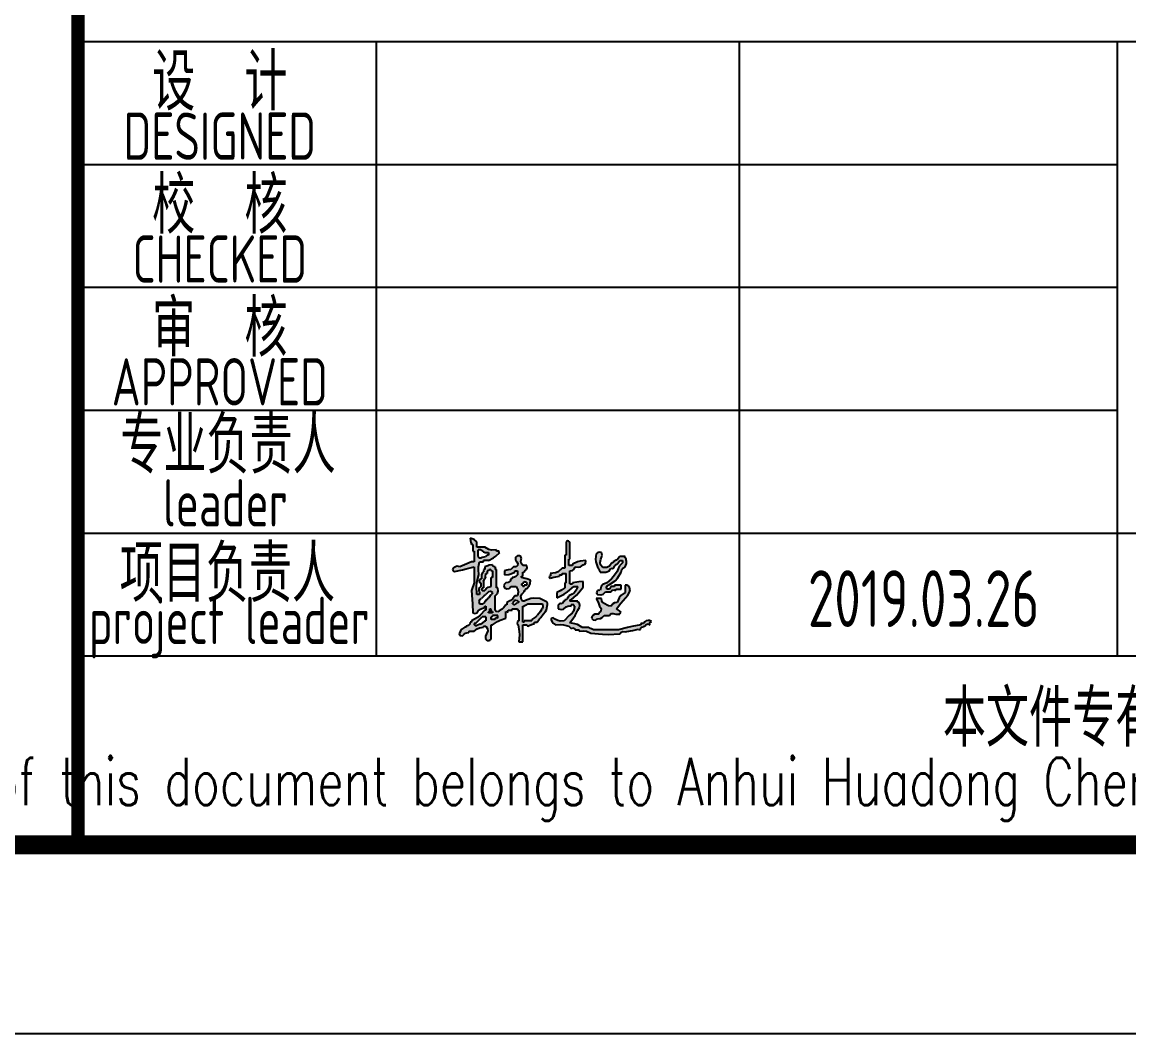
# Model space of a CAD drawing. Extents: x 5136380 to 5447195, y -425726 to -253846.
# Drawn here: x 5251315 to 5257172, y -362045 to -356692 of the extents above; entities that cross this region are included whole.
import ezdxf
from ezdxf.enums import TextEntityAlignment as Align

# ---------------------------------------------------------------- set-up
doc = ezdxf.new("R2010")
doc.units = 0
doc.header["$LTSCALE"] = 1000
doc.header["$MEASUREMENT"] = 0
doc.layers.get('0').update_dxf_attribs({"linetype": 'CONTINUOUS'})
doc.styles.add('AHD', font='sceie.shx', dxfattribs={"width": 0.7, "bigfont": 'sceic.shx'})
doc.styles.add('ECEC_TQ', font='txt_l.shx', dxfattribs={"bigfont": 'hztxt_l.shx'})
doc.styles.add('sceie', font='sceie.shx', dxfattribs={"bigfont": 'sceic.shx'})

# ---------------------------------------------------------------- blocks, each defined once
blk = doc.blocks.new('韩超')
h = blk.add_hatch(color=256)
h.dxf.hatch_style = 1
h.paths.add_polyline_path([(0.787849, 0.514197), (0.777955, 0.527898), (0.77346, 0.562754), (0.78123, 0.586063), (0.805739, 0.61125), (0.805739, 0.625142), (0.819631, 0.625142), (0.818004, 0.635027), (0.823773, 0.643681), (0.833523, 0.64598), (0.860867, 0.674873), (0.870953, 0.696725), (0.875199, 0.736279), (0.836353, 0.74757), (0.816903, 0.753127), (0.777955, 0.764063), (0.777955, 0.777955), (0.791847, 0.777955), (0.791847, 0.819631), (0.801775, 0.820971), (0.80763, 0.824875), (0.812685, 0.833523), (0.832189, 0.847055), (0.839321, 0.866071), (0.833523, 0.889091), (0.791847, 0.889091), (0.776856, 0.916298), (0.7735, 0.934755), (0.777955, 0.965498), (0.770329, 0.984025), (0.756314, 0.993368), (0.736279, 0.993282), (0.716867, 0.977277), (0.713907, 0.950644), (0.729333, 0.930768), (0.740061, 0.911103), (0.737625, 0.891618), (0.722387, 0.875199), (0.694603, 0.875199), (0.683489, 0.864086), (0.677932, 0.858529), (0.666819, 0.847415), (0.638572, 0.845181), (0.624291, 0.842325), (0.597358, 0.833523), (0.597358, 0.791847), (0.643081, 0.794876), (0.666726, 0.800787), (0.708495, 0.819631), (0.708495, 0.833523), (0.736279, 0.833523), (0.736279, 0.791847), (0.718733, 0.774249), (0.705317, 0.767541), (0.680711, 0.764063), (0.680711, 0.750171), (0.666819, 0.750171), (0.658732, 0.72359), (0.639033, 0.708815), (0.61125, 0.708495), (0.596777, 0.690733), (0.592946, 0.675409), (0.597358, 0.652926), (0.623512, 0.642026), (0.64687, 0.646697), (0.666819, 0.666819), (0.722387, 0.666819), (0.738834, 0.631134), (0.742077, 0.608437), (0.736279, 0.569574), (0.708495, 0.569574), (0.682162, 0.535076), (0.663824, 0.519794), (0.625142, 0.500114), (0.625142, 0.47233), (0.61125, 0.47233), (0.589715, 0.441777), (0.574435, 0.428025), (0.54179, 0.409816), (0.527664, 0.400538), (0.510468, 0.403404), (0.500114, 0.416762), (0.500114, 0.569574), (0.524623, 0.594762), (0.532393, 0.618071), (0.527898, 0.652926), (0.514006, 0.652926), (0.514006, 0.847415), (0.500114, 0.847415), (0.500114, 0.875199), (0.486416, 0.877514), (0.478388, 0.883536), (0.47233, 0.896037), (0.438162, 0.892345), (0.420863, 0.888021), (0.388977, 0.875199), (0.388977, 0.847415), (0.375085, 0.847415), (0.379444, 0.836821), (0.376971, 0.826928), (0.368139, 0.819631), (0.356965, 0.793593), (0.353947, 0.778504), (0.354247, 0.750171), (0.337644, 0.741703), (0.330222, 0.726858), (0.333409, 0.708495), (0.347301, 0.708495), (0.347301, 0.666819), (0.332737, 0.655189), (0.327028, 0.643772), (0.326463, 0.625142), (0.32344, 0.619715), (0.327253, 0.612088), (0.333409, 0.61125), (0.333409, 0.583466), (0.305625, 0.583466), (0.302565, 0.667178), (0.306887, 0.710398), (0.326463, 0.791847), (0.3234, 0.8474), (0.32482, 0.875797), (0.333409, 0.930768), (0.375085, 0.930768), (0.375085, 0.94466), (0.430654, 0.94466), (0.482374, 0.970498), (0.50707, 0.987931), (0.548736, 1.028012), (0.542559, 1.028676), (0.538615, 1.036564), (0.54179, 1.041904), (0.514006, 1.041904), (0.514006, 1.055796), (0.462884, 1.052445), (0.433869, 1.058893), (0.388977, 1.08358), (0.305625, 1.08358), (0.305625, 1.139148), (0.281985, 1.161307), (0.266841, 1.170393), (0.236165, 1.180825), (0.238399, 1.152578), (0.241255, 1.138297), (0.250057, 1.111364), (0.263949, 1.111364), (0.263949, 1.041904), (0.277841, 1.041904), (0.277841, 0.930768), (0.250057, 0.930768), (0.200194, 0.90821), (0.175186, 0.897095), (0.125028, 0.875199), (0.097454, 0.881715), (0.078516, 0.877928), (0.055568, 0.861307), (0.050109, 0.847376), (0.0559, 0.8329), (0.06946, 0.826577), (0.152955, 0.845407), (0.194635, 0.855133), (0.277841, 0.875199), (0.277841, 0.708495), (0.266727, 0.675154), (0.261171, 0.658483), (0.250057, 0.625142), (0.255939, 0.530696), (0.258718, 0.483462), (0.263949, 0.388977), (0.286969, 0.38318), (0.305985, 0.390311), (0.319517, 0.409816), (0.344599, 0.428141), (0.359268, 0.435475), (0.388977, 0.444546), (0.388977, 0.458438), (0.40287, 0.458438), (0.40287, 0.416762), (0.388977, 0.416762), (0.340729, 0.364454), (0.31168, 0.341215), (0.250057, 0.305625), (0.250057, 0.291733), (0.236165, 0.291733), (0.231424, 0.268639), (0.217583, 0.254798), (0.194489, 0.250057), (0.194489, 0.236165), (0.180597, 0.236165), (0.148793, 0.216524), (0.134276, 0.200394), (0.118082, 0.166705), (0.127514, 0.14947), (0.152825, 0.145854), (0.166705, 0.159759), (0.185336, 0.17447), (0.198563, 0.17943), (0.222273, 0.180597), (0.222273, 0.194489), (0.277841, 0.194489), (0.311245, 0.220472), (0.333233, 0.229896), (0.375085, 0.236165), (0.375085, 0.250057), (0.40287, 0.250057), (0.420685, 0.221738), (0.422698, 0.197582), (0.409816, 0.166705), (0.396068, 0.142401), (0.398473, 0.118345), (0.416762, 0.097244), (0.43433, 0.097627), (0.444154, 0.100901), (0.458438, 0.111136), (0.458438, 0.263949), (0.47233, 0.263949), (0.524193, 0.298154), (0.552768, 0.312442), (0.61125, 0.333409), (0.61125, 0.40287), (0.621931, 0.39652), (0.637706, 0.404407), (0.639034, 0.416762), (0.680711, 0.416762), (0.680711, 0.430654), (0.736279, 0.430654), (0.736279, 0.416762), (0.750171, 0.416762), (0.750171, 0.305625), (0.735269, 0.297653), (0.731714, 0.276323), (0.743225, 0.263949), (0.754517, 0.192544), (0.755945, 0.155413), (0.750171, 0.083352), (0.791847, 0.083352), (0.791847, 0.263949), (0.833523, 0.263949), (0.837499, 0.253205), (0.852744, 0.249394), (0.861307, 0.257003), (0.883535, 0.265338), (0.894648, 0.269506), (0.916876, 0.277841), (0.916876, 0.291733), (0.94466, 0.291733), (0.969894, 0.324902), (0.982398, 0.341574), (1.007174, 0.375085), (1.032146, 0.402761), (1.041693, 0.421855), (1.04885, 0.458438), (1.055218, 0.477023), (1.053221, 0.491001), (1.041904, 0.50706), (0.972444, 0.54179), (0.910919, 0.546316), (0.877697, 0.541786), (0.819631, 0.520952), (0.805828, 0.5112)])
h.paths.add_polyline_path([(0.791847, 0.458438), (0.805739, 0.458438), (0.82241, 0.469551), (0.847415, 0.486222), (1.000228, 0.486222), (1.003038, 0.45197), (0.997988, 0.431769), (0.97939, 0.40287), (0.948039, 0.36501), (0.929334, 0.347744), (0.889091, 0.319517), (0.889091, 0.305625), (0.805739, 0.305625), (0.805739, 0.291733), (0.791847, 0.291733)], flags=16)
h.paths.add_polyline_path([(0.750171, 0.500114), (0.736279, 0.500114), (0.725165, 0.489), (0.719608, 0.483443), (0.708495, 0.47233), (0.694603, 0.47233), (0.694603, 0.486222), (0.688447, 0.48706), (0.684633, 0.494686), (0.687657, 0.500114), (0.701182, 0.516386), (0.715167, 0.52238), (0.736279, 0.520952), (0.736943, 0.514775), (0.744831, 0.510831), (0.750171, 0.514006)], flags=16)
h.paths.add_polyline_path([(0.791847, 0.666819), (0.793521, 0.674497), (0.785633, 0.682384), (0.777955, 0.680711), (0.777955, 0.694603), (0.791847, 0.694603), (0.792194, 0.70849), (0.806202, 0.718996), (0.819631, 0.715441), (0.833192, 0.709118), (0.838982, 0.694641), (0.833523, 0.680711), (0.805739, 0.680711), (0.805739, 0.666819)], flags=16)
h.paths.add_polyline_path([(0.527898, 0.361193), (0.527898, 0.333409), (0.517217, 0.339759), (0.501443, 0.331871), (0.500114, 0.319517), (0.458438, 0.319517), (0.458438, 0.347301), (0.466116, 0.345628), (0.474003, 0.353515), (0.47233, 0.361193)], flags=16)
h.paths.add_polyline_path([(0.47233, 0.40287), (0.47233, 0.388977), (0.430654, 0.388977), (0.42898, 0.396656), (0.436867, 0.404543), (0.444546, 0.40287), (0.444546, 0.430654), (0.458438, 0.430654), (0.452088, 0.419973), (0.459976, 0.404198)], flags=16)
h.paths.add_polyline_path([(0.47233, 0.604304), (0.464836, 0.588169), (0.458643, 0.580427), (0.444546, 0.569574), (0.444546, 0.555682), (0.430654, 0.555682), (0.432327, 0.548004), (0.42444, 0.540117), (0.416762, 0.54179), (0.416762, 0.527898), (0.40287, 0.527898), (0.39467, 0.507807), (0.386422, 0.49791), (0.368139, 0.486222), (0.333409, 0.486222), (0.327612, 0.509242), (0.334743, 0.528258), (0.354247, 0.54179), (0.384775, 0.569612), (0.400056, 0.583504), (0.430654, 0.61125), (0.446814, 0.616197), (0.458647, 0.614224)], flags=16)
h.paths.add_polyline_path([(0.458438, 0.666819), (0.426908, 0.659351), (0.410404, 0.649448), (0.388977, 0.625142), (0.361193, 0.625142), (0.354844, 0.635823), (0.362731, 0.651598), (0.375085, 0.652926), (0.375085, 0.722387), (0.390598, 0.753922), (0.396359, 0.771203), (0.40287, 0.805739), (0.416762, 0.805739), (0.416762, 0.833523), (0.430654, 0.833523), (0.434629, 0.844267), (0.449874, 0.848078), (0.458438, 0.840469), (0.459102, 0.834292), (0.466989, 0.830348), (0.47233, 0.833523), (0.47233, 0.764063), (0.458438, 0.764063)], flags=16)
h.paths.add_polyline_path([(0.40287, 0.347301), (0.40287, 0.305625), (0.388977, 0.305625), (0.360889, 0.27915), (0.342496, 0.268422), (0.305625, 0.257003), (0.294367, 0.254885), (0.286778, 0.256782), (0.277841, 0.263949), (0.277841, 0.277841), (0.291733, 0.277841), (0.319459, 0.305683), (0.333352, 0.319575), (0.361193, 0.347301)], flags=16)
h.paths.add_polyline_path([(0.430654, 1.000228), (0.416762, 1.000228), (0.39813, 0.985517), (0.384903, 0.980557), (0.361193, 0.97939), (0.347067, 0.970112), (0.329871, 0.972978), (0.319517, 0.986336), (0.319517, 1.055796), (0.347301, 1.055796), (0.376072, 1.035613), (0.395527, 1.029128), (0.430654, 1.028012)], flags=16)
h = blk.add_hatch(color=256)
h.dxf.hatch_style = 1
h.paths.add_polyline_path([(1.542018, 0.208381), (1.519791, 0.219494), (1.508677, 0.225051), (1.48645, 0.236165), (1.416989, 0.236165), (1.371255, 0.264232), (1.344642, 0.274582), (1.291961, 0.284787), (1.328443, 0.335457), (1.345237, 0.362046), (1.375313, 0.416762), (1.391241, 0.446575), (1.394603, 0.466747), (1.389205, 0.500114), (1.375313, 0.500114), (1.375313, 0.514006), (1.291961, 0.514006), (1.291961, 0.527898), (1.305853, 0.527898), (1.359796, 0.576664), (1.385101, 0.603375), (1.430881, 0.659873), (1.430881, 0.722387), (1.386427, 0.71683), (1.3642, 0.714052), (1.319745, 0.708495), (1.319745, 0.694603), (1.291961, 0.694603), (1.291961, 0.833523), (1.31926, 0.838693), (1.334923, 0.85044), (1.347529, 0.875199), (1.381781, 0.872389), (1.401982, 0.877439), (1.430881, 0.896037), (1.450883, 0.906123), (1.460131, 0.922307), (1.458666, 0.94466), (1.401114, 0.937345), (1.371819, 0.928557), (1.319745, 0.902983), (1.319745, 0.889091), (1.278069, 0.889091), (1.278069, 0.958552), (1.291961, 0.958552), (1.291961, 1.139148), (1.285806, 1.138304), (1.281086, 1.140664), (1.278069, 1.146094), (1.267308, 1.150023), (1.257931, 1.147679), (1.250285, 1.139148), (1.250285, 1.000228), (1.236393, 1.000228), (1.236393, 0.861307), (1.208609, 0.861307), (1.168183, 0.824416), (1.138053, 0.811024), (1.08358, 0.805739), (1.087939, 0.795145), (1.085465, 0.785252), (1.076634, 0.777955), (1.071121, 0.771113), (1.075065, 0.759282), (1.08358, 0.757117), (1.122533, 0.76519), (1.141984, 0.769358), (1.180825, 0.777955), (1.180825, 0.791847), (1.208609, 0.791847), (1.208609, 0.805739), (1.250285, 0.805739), (1.250285, 0.708495), (1.236393, 0.708495), (1.236393, 0.652926), (1.203973, 0.631977), (1.187234, 0.622213), (1.15304, 0.604304), (1.15304, 0.548736), (1.229739, 0.588318), (1.266619, 0.612432), (1.333637, 0.666819), (1.375313, 0.666819), (1.366995, 0.654381), (1.363975, 0.646831), (1.361421, 0.632088), (1.335054, 0.599814), (1.316435, 0.58585), (1.278069, 0.569574), (1.278069, 0.555682), (1.264177, 0.555682), (1.26415, 0.539965), (1.25211, 0.527924), (1.236393, 0.527898), (1.236393, 0.514006), (1.222501, 0.514006), (1.219217, 0.502022), (1.216226, 0.496039), (1.208609, 0.486222), (1.191149, 0.488205), (1.17971, 0.484393), (1.166932, 0.47233), (1.166932, 0.430654), (1.200708, 0.424307), (1.223469, 0.429997), (1.250285, 0.451492), (1.27048, 0.461183), (1.283894, 0.46286), (1.305853, 0.458438), (1.305853, 0.47233), (1.333637, 0.47233), (1.333637, 0.458438), (1.339793, 0.4576), (1.343606, 0.449973), (1.340583, 0.444546), (1.32937, 0.406076), (1.316213, 0.38634), (1.285015, 0.361193), (1.229447, 0.305625), (1.187056, 0.302553), (1.163204, 0.307323), (1.125256, 0.326463), (1.114566, 0.33576), (1.096818, 0.332211), (1.090526, 0.319517), (1.102438, 0.292491), (1.113943, 0.279343), (1.139148, 0.263949), (1.194983, 0.265062), (1.223561, 0.262204), (1.278069, 0.250057), (1.289183, 0.238943), (1.294739, 0.233386), (1.305853, 0.222273), (1.320568, 0.231877), (1.341519, 0.224893), (1.347529, 0.208381), (1.389205, 0.208381), (1.389205, 0.194489), (1.439628, 0.1998), (1.468259, 0.195028), (1.514234, 0.173651), (1.635959, 0.161998), (1.69773, 0.160594), (1.819859, 0.166705), (1.833779, 0.185933), (1.852296, 0.192877), (1.875427, 0.187543), (1.930995, 0.198656), (1.958779, 0.204213), (2.014348, 0.215327), (2.025534, 0.209917), (2.039748, 0.217024), (2.042132, 0.229219), (2.049428, 0.23805), (2.059322, 0.240524), (2.069916, 0.236165), (2.069916, 0.250057), (2.083808, 0.250057), (2.098401, 0.26772), (2.118188, 0.272666), (2.139376, 0.263949), (2.133917, 0.27788), (2.139708, 0.292356), (2.153268, 0.298679), (2.133073, 0.308371), (2.119659, 0.310047), (2.0977, 0.305625), (2.086586, 0.294512), (2.08103, 0.288955), (2.069916, 0.277841), (2.042132, 0.277841), (2.042132, 0.263949), (1.946785, 0.245868), (1.899372, 0.234712), (1.805967, 0.208381)])
h = blk.add_hatch(color=256)
h.dxf.hatch_style = 1
h.paths.add_polyline_path([(1.611478, 0.625142), (1.597547, 0.630601), (1.583071, 0.624811), (1.576748, 0.61125), (1.572819, 0.60049), (1.575163, 0.591112), (1.583694, 0.583466), (1.61855, 0.578971), (1.641859, 0.586741), (1.667046, 0.61125), (1.680938, 0.61125), (1.722615, 0.61125), (1.737208, 0.628913), (1.756995, 0.63386), (1.778183, 0.625142), (1.778183, 0.639034), (1.833751, 0.639034), (1.833751, 0.655705), (1.833751, 0.66404), (1.833751, 0.680711), (1.805967, 0.680711), (1.792075, 0.680711), (1.764291, 0.680711), (1.764291, 0.666819), (1.722615, 0.666819), (1.717058, 0.655705), (1.714279, 0.650148), (1.708723, 0.639034), (1.69483, 0.639034), (1.680938, 0.639034), (1.678868, 0.661339), (1.688455, 0.678116), (1.708723, 0.687657), (1.768692, 0.728785), (1.795922, 0.757527), (1.833751, 0.819631), (1.839429, 0.846829), (1.850907, 0.862133), (1.875427, 0.875199), (1.888443, 0.91196), (1.890032, 0.934206), (1.882373, 0.972444), (1.876196, 0.973108), (1.872252, 0.980995), (1.875427, 0.986336), (1.861535, 0.986336), (1.819859, 0.986336), (1.796859, 0.959188), (1.781933, 0.947248), (1.750399, 0.930768), (1.750399, 0.916876), (1.736507, 0.916876), (1.71031, 0.882162), (1.682751, 0.868382), (1.639262, 0.868253), (1.61591, 0.897042), (1.610049, 0.922442), (1.618424, 0.958552), (1.629264, 0.984285), (1.6309, 1.000642), (1.62537, 1.028012), (1.602888, 1.032424), (1.587563, 1.028593), (1.569802, 1.01412), (1.562035, 0.958817), (1.56513, 0.927869), (1.583694, 0.875199), (1.595758, 0.853473), (1.601336, 0.842318), (1.611478, 0.819631), (1.650742, 0.818134), (1.671448, 0.821092), (1.708723, 0.833523), (1.714279, 0.844637), (1.717058, 0.850194), (1.722615, 0.861307), (1.740978, 0.85812), (1.755823, 0.865542), (1.764291, 0.882145), (1.764955, 0.888322), (1.772842, 0.892266), (1.778183, 0.889091), (1.778183, 0.902983), (1.792075, 0.902983), (1.803189, 0.919654), (1.808745, 0.927989), (1.819859, 0.94466), (1.847643, 0.94466), (1.847643, 0.916876), (1.817381, 0.887163), (1.804962, 0.866982), (1.792075, 0.826577), (1.753545, 0.774398), (1.730689, 0.750113), (1.680938, 0.708495), (1.641359, 0.690689), (1.621854, 0.667284)])
h = blk.add_hatch(color=256)
h.dxf.hatch_style = 1
h.paths.add_polyline_path([(1.831635, 0.573795), (1.812227, 0.549535), (1.792075, 0.500114), (1.762292, 0.496094), (1.744726, 0.484384), (1.729561, 0.458438), (1.700075, 0.463546), (1.684975, 0.469586), (1.6601, 0.486222), (1.637668, 0.49978), (1.627728, 0.515685), (1.62537, 0.54179), (1.603143, 0.54179), (1.592029, 0.54179), (1.569802, 0.54179), (1.586675, 0.509854), (1.593737, 0.492906), (1.604532, 0.458438), (1.621804, 0.436498), (1.61886, 0.407063), (1.597586, 0.388977), (1.597586, 0.375085), (1.55591, 0.375085), (1.536306, 0.36578), (1.526798, 0.35437), (1.52118, 0.333409), (1.537185, 0.313997), (1.563818, 0.311038), (1.583694, 0.326463), (1.614401, 0.331156), (1.630976, 0.339443), (1.653154, 0.361193), (1.667046, 0.361193), (1.708723, 0.361193), (1.720352, 0.375758), (1.731769, 0.381467), (1.750399, 0.382031), (1.77782, 0.376762), (1.791938, 0.37535), (1.819859, 0.375085), (1.821199, 0.385013), (1.825102, 0.390868), (1.833751, 0.395924), (1.815429, 0.411271), (1.805589, 0.418299), (1.785129, 0.430654), (1.829593, 0.491137), (1.853312, 0.520437), (1.903211, 0.57652), (1.923495, 0.606919), (1.927312, 0.631729), (1.917103, 0.666819), (1.904326, 0.678881), (1.892887, 0.682694), (1.875427, 0.680711), (1.875427, 0.650148), (1.875427, 0.634867), (1.875427, 0.604304)])
for p, q in [((0.266841, 1.170393), (0.236165, 1.180825)), ((0.236165, 1.180825), (0.238399, 1.152578)), ((0.238399, 1.152578), (0.241255, 1.138297)), ((0.241255, 1.138297), (0.250057, 1.111364)), ((0.263949, 1.111364), (0.250057, 1.111364)), ((0.263949, 1.111364), (0.263949, 1.041904)), ((0.281985, 1.161307), (0.266841, 1.170393)), ((0.305625, 1.139148), (0.281985, 1.161307)), ((0.305625, 1.08358), (0.305625, 1.139148)), ((0.388977, 1.08358), (0.305625, 1.08358)), ((0.319517, 0.986336), (0.319517, 1.055796)), ((0.347301, 1.055796), (0.319517, 1.055796)), ((0.347301, 1.055796), (0.376072, 1.035613)), ((0.433869, 1.058893), (0.388977, 1.08358)), ((0.462884, 1.052445), (0.433869, 1.058893)), ((0.514006, 1.055796), (0.462884, 1.052445)), ((0.514006, 1.041904), (0.514006, 1.055796)), ((1.257931, 1.147679), (1.250285, 1.139148)), ((1.250285, 1.139148), (1.250285, 1.000228)), ((1.267308, 1.150023), (1.257931, 1.147679)), ((1.278069, 1.146094), (1.267308, 1.150023)), ((1.281086, 1.140664), (1.278069, 1.146094)), ((1.285806, 1.138304), (1.281086, 1.140664)), ((1.291961, 1.139148), (1.285806, 1.138304)), ((1.291961, 0.958552), (1.291961, 1.139148)), ((0.263949, 1.041904), (0.277841, 1.041904)), ((0.277841, 1.041904), (0.277841, 0.930768)), ((0.319517, 0.986336), (0.329871, 0.972978)), ((0.329871, 0.972978), (0.347067, 0.970112)), ((0.347067, 0.970112), (0.361193, 0.97939)), ((0.361193, 0.97939), (0.384903, 0.980557)), ((0.375085, 0.930768), (0.375085, 0.94466)), ((0.430654, 0.94466), (0.375085, 0.94466)), ((0.376072, 1.035613), (0.395527, 1.029128)), ((0.384903, 0.980557), (0.39813, 0.985517)), ((0.395527, 1.029128), (0.430654, 1.028012)), ((0.416762, 1.000228), (0.39813, 0.985517)), ((0.430654, 1.000228), (0.416762, 1.000228)), ((0.430654, 1.028012), (0.430654, 1.000228)), ((0.430654, 0.94466), (0.482374, 0.970498)), ((0.482374, 0.970498), (0.50707, 0.987931)), ((0.50707, 0.987931), (0.548736, 1.028012)), ((0.54179, 1.041904), (0.514006, 1.041904)), ((0.538615, 1.036564), (0.54179, 1.041904)), ((0.542559, 1.028676), (0.538615, 1.036564)), ((0.548736, 1.028012), (0.542559, 1.028676)), ((0.716867, 0.977277), (0.713907, 0.950644)), ((0.713907, 0.950644), (0.729333, 0.930768)), ((0.736279, 0.993282), (0.716867, 0.977277)), ((0.756314, 0.993368), (0.736279, 0.993282)), ((0.770329, 0.984025), (0.756314, 0.993368)), ((0.777955, 0.965498), (0.770329, 0.984025)), ((0.7735, 0.934755), (0.777955, 0.965498)), ((1.236393, 1.000228), (1.236393, 0.861307)), ((1.250285, 1.000228), (1.236393, 1.000228)), ((1.278069, 0.958552), (1.291961, 0.958552)), ((1.278069, 0.889091), (1.278069, 0.958552)), ((1.401114, 0.937345), (1.371819, 0.928557)), ((1.458666, 0.94466), (1.401114, 0.937345)), ((1.460131, 0.922307), (1.458666, 0.94466)), ((1.569802, 1.01412), (1.562035, 0.958817)), ((1.562035, 0.958817), (1.56513, 0.927869)), ((1.587563, 1.028593), (1.569802, 1.01412)), ((1.602888, 1.032424), (1.587563, 1.028593)), ((1.62537, 1.028012), (1.602888, 1.032424)), ((1.610049, 0.922442), (1.618424, 0.958552)), ((1.618424, 0.958552), (1.629264, 0.984285)), ((1.6309, 1.000642), (1.62537, 1.028012)), ((1.629264, 0.984285), (1.6309, 1.000642)), ((1.781933, 0.947248), (1.750399, 0.930768)), ((1.796859, 0.959188), (1.781933, 0.947248)), ((1.819859, 0.986336), (1.796859, 0.959188)), ((1.808745, 0.927989), (1.819859, 0.94466)), ((1.861535, 0.986336), (1.819859, 0.986336)), ((1.819859, 0.94466), (1.847643, 0.94466)), ((1.847643, 0.94466), (1.847643, 0.916876)), ((1.875427, 0.986336), (1.861535, 0.986336)), ((1.872252, 0.980995), (1.875427, 0.986336)), ((1.876196, 0.973108), (1.872252, 0.980995)), ((1.882373, 0.972444), (1.876196, 0.973108)), ((1.890032, 0.934206), (1.882373, 0.972444)), ((0.055568, 0.861307), (0.050109, 0.847376)), ((0.050109, 0.847376), (0.0559, 0.8329)), ((0.078516, 0.877928), (0.055568, 0.861307)), ((0.0559, 0.8329), (0.06946, 0.826577)), ((0.06946, 0.826577), (0.152955, 0.845407)), ((0.097454, 0.881715), (0.078516, 0.877928)), ((0.125028, 0.875199), (0.097454, 0.881715)), ((0.175186, 0.897095), (0.125028, 0.875199)), ((0.152955, 0.845407), (0.194635, 0.855133)), ((0.200194, 0.90821), (0.175186, 0.897095)), ((0.194635, 0.855133), (0.277841, 0.875199)), ((0.250057, 0.930768), (0.200194, 0.90821)), ((0.277841, 0.930768), (0.250057, 0.930768)), ((0.277841, 0.875199), (0.277841, 0.708495)), ((0.3234, 0.8474), (0.32482, 0.875797)), ((0.326463, 0.791847), (0.3234, 0.8474)), ((0.32482, 0.875797), (0.333409, 0.930768)), ((0.333409, 0.930768), (0.375085, 0.930768)), ((0.376971, 0.826928), (0.368139, 0.819631)), ((0.388977, 0.847415), (0.375085, 0.847415)), ((0.375085, 0.847415), (0.379444, 0.836821)), ((0.379444, 0.836821), (0.376971, 0.826928)), ((0.420863, 0.888021), (0.388977, 0.875199)), ((0.388977, 0.875199), (0.388977, 0.847415)), ((0.416762, 0.833523), (0.416762, 0.805739)), ((0.430654, 0.833523), (0.416762, 0.833523)), ((0.438162, 0.892345), (0.420863, 0.888021)), ((0.434629, 0.844267), (0.430654, 0.833523)), ((0.449874, 0.848078), (0.434629, 0.844267)), ((0.47233, 0.896037), (0.438162, 0.892345)), ((0.458438, 0.840469), (0.449874, 0.848078)), ((0.458438, 0.840469), (0.459102, 0.834292)), ((0.466989, 0.830348), (0.459102, 0.834292)), ((0.47233, 0.833523), (0.466989, 0.830348)), ((0.478388, 0.883536), (0.47233, 0.896037)), ((0.47233, 0.833523), (0.47233, 0.764063)), ((0.486416, 0.877514), (0.478388, 0.883536)), ((0.500114, 0.875199), (0.486416, 0.877514)), ((0.500114, 0.875199), (0.500114, 0.847415)), ((0.514006, 0.847415), (0.500114, 0.847415)), ((0.514006, 0.652926), (0.514006, 0.847415)), ((0.624291, 0.842325), (0.597358, 0.833523)), ((0.597358, 0.833523), (0.597358, 0.791847)), ((0.638572, 0.845181), (0.624291, 0.842325)), ((0.666819, 0.847415), (0.638572, 0.845181)), ((0.677932, 0.858529), (0.666819, 0.847415)), ((0.683489, 0.864086), (0.677932, 0.858529)), ((0.694603, 0.875199), (0.683489, 0.864086)), ((0.722387, 0.875199), (0.694603, 0.875199)), ((0.708495, 0.833523), (0.736279, 0.833523)), ((0.708495, 0.819631), (0.708495, 0.833523)), ((0.737625, 0.891618), (0.722387, 0.875199)), ((0.729333, 0.930768), (0.740061, 0.911103)), ((0.736279, 0.833523), (0.736279, 0.791847)), ((0.740061, 0.911103), (0.737625, 0.891618)), ((0.776856, 0.916298), (0.7735, 0.934755)), ((0.791847, 0.889091), (0.776856, 0.916298)), ((0.833523, 0.889091), (0.791847, 0.889091)), ((0.791847, 0.819631), (0.801775, 0.820971)), ((0.801775, 0.820971), (0.80763, 0.824875)), ((0.80763, 0.824875), (0.812685, 0.833523)), ((0.812685, 0.833523), (0.832189, 0.847055)), ((0.832189, 0.847055), (0.839321, 0.866071)), ((0.839321, 0.866071), (0.833523, 0.889091)), ((1.168183, 0.824416), (1.138053, 0.811024)), ((1.208609, 0.861307), (1.168183, 0.824416)), ((1.236393, 0.861307), (1.208609, 0.861307)), ((1.319745, 0.889091), (1.278069, 0.889091)), ((1.291961, 0.833523), (1.31926, 0.838693)), ((1.291961, 0.694603), (1.291961, 0.833523)), ((1.31926, 0.838693), (1.334923, 0.85044)), ((1.371819, 0.928557), (1.319745, 0.902983)), ((1.319745, 0.902983), (1.319745, 0.889091)), ((1.334923, 0.85044), (1.347529, 0.875199)), ((1.347529, 0.875199), (1.381781, 0.872389)), ((1.381781, 0.872389), (1.401982, 0.877439)), ((1.401982, 0.877439), (1.430881, 0.896037)), ((1.430881, 0.896037), (1.450883, 0.906123)), ((1.450883, 0.906123), (1.460131, 0.922307)), ((1.56513, 0.927869), (1.583694, 0.875199)), ((1.583694, 0.875199), (1.595758, 0.853473)), ((1.595758, 0.853473), (1.601336, 0.842318)), ((1.601336, 0.842318), (1.611478, 0.819631)), ((1.61591, 0.897042), (1.610049, 0.922442)), ((1.639262, 0.868253), (1.61591, 0.897042)), ((1.682751, 0.868382), (1.639262, 0.868253)), ((1.650742, 0.818134), (1.671448, 0.821092)), ((1.671448, 0.821092), (1.708723, 0.833523)), ((1.71031, 0.882162), (1.682751, 0.868382)), ((1.708723, 0.833523), (1.714279, 0.844637)), ((1.736507, 0.916876), (1.71031, 0.882162)), ((1.714279, 0.844637), (1.717058, 0.850194)), ((1.717058, 0.850194), (1.722615, 0.861307)), ((1.722615, 0.861307), (1.740978, 0.85812)), ((1.750399, 0.916876), (1.736507, 0.916876)), ((1.740978, 0.85812), (1.755823, 0.865542)), ((1.750399, 0.930768), (1.750399, 0.916876)), ((1.792075, 0.826577), (1.753545, 0.774398)), ((1.755823, 0.865542), (1.764291, 0.882145)), ((1.764291, 0.882145), (1.764955, 0.888322)), ((1.764955, 0.888322), (1.772842, 0.892266)), ((1.772842, 0.892266), (1.778183, 0.889091)), ((1.778183, 0.902983), (1.792075, 0.902983)), ((1.778183, 0.889091), (1.778183, 0.902983)), ((1.792075, 0.902983), (1.803189, 0.919654)), ((1.804962, 0.866982), (1.792075, 0.826577)), ((1.803189, 0.919654), (1.808745, 0.927989)), ((1.817381, 0.887163), (1.804962, 0.866982)), ((1.847643, 0.916876), (1.817381, 0.887163)), ((1.833751, 0.819631), (1.839429, 0.846829)), ((1.839429, 0.846829), (1.850907, 0.862133)), ((1.850907, 0.862133), (1.875427, 0.875199)), ((1.875427, 0.875199), (1.888443, 0.91196)), ((1.888443, 0.91196), (1.890032, 0.934206)), ((0.277841, 0.708495), (0.266727, 0.675154)), ((0.302565, 0.667178), (0.306887, 0.710398)), ((0.306887, 0.710398), (0.326463, 0.791847)), ((0.337644, 0.741703), (0.330222, 0.726858)), ((0.330222, 0.726858), (0.333409, 0.708495)), ((0.347301, 0.708495), (0.333409, 0.708495)), ((0.354247, 0.750171), (0.337644, 0.741703)), ((0.347301, 0.708495), (0.347301, 0.666819)), ((0.356965, 0.793593), (0.353947, 0.778504)), ((0.353947, 0.778504), (0.354247, 0.750171)), ((0.368139, 0.819631), (0.356965, 0.793593)), ((0.375085, 0.722387), (0.390598, 0.753922)), ((0.375085, 0.722387), (0.375085, 0.652926)), ((0.396359, 0.771203), (0.390598, 0.753922)), ((0.396359, 0.771203), (0.40287, 0.805739)), ((0.40287, 0.805739), (0.416762, 0.805739)), ((0.47233, 0.764063), (0.458438, 0.764063)), ((0.458438, 0.666819), (0.458438, 0.764063)), ((0.61125, 0.708495), (0.596777, 0.690733)), ((0.597358, 0.791847), (0.643081, 0.794876)), ((0.639033, 0.708815), (0.61125, 0.708495)), ((0.658732, 0.72359), (0.639033, 0.708815)), ((0.643081, 0.794876), (0.666726, 0.800787)), ((0.666819, 0.750171), (0.658732, 0.72359)), ((0.666726, 0.800787), (0.708495, 0.819631)), ((0.680711, 0.750171), (0.666819, 0.750171)), ((0.705317, 0.767541), (0.680711, 0.764063)), ((0.680711, 0.764063), (0.680711, 0.750171)), ((0.718733, 0.774249), (0.705317, 0.767541)), ((0.736279, 0.791847), (0.718733, 0.774249)), ((0.777955, 0.777955), (0.791847, 0.777955)), ((0.777955, 0.764063), (0.777955, 0.777955)), ((0.816903, 0.753127), (0.777955, 0.764063)), ((0.791847, 0.777955), (0.791847, 0.819631)), ((0.792194, 0.70849), (0.791847, 0.694603)), ((0.806202, 0.718996), (0.792194, 0.70849)), ((0.819631, 0.715441), (0.806202, 0.718996)), ((0.836353, 0.74757), (0.816903, 0.753127)), ((0.833192, 0.709118), (0.819631, 0.715441)), ((0.833192, 0.709118), (0.838982, 0.694641)), ((0.875199, 0.736279), (0.836353, 0.74757)), ((0.870953, 0.696725), (0.875199, 0.736279)), ((1.076634, 0.777955), (1.071121, 0.771113)), ((1.071121, 0.771113), (1.075065, 0.759282)), ((1.075065, 0.759282), (1.08358, 0.757117)), ((1.085465, 0.785252), (1.076634, 0.777955)), ((1.138053, 0.811024), (1.08358, 0.805739)), ((1.08358, 0.805739), (1.087939, 0.795145)), ((1.08358, 0.757117), (1.122533, 0.76519)), ((1.087939, 0.795145), (1.085465, 0.785252)), ((1.122533, 0.76519), (1.141984, 0.769358)), ((1.141984, 0.769358), (1.180825, 0.777955)), ((1.180825, 0.791847), (1.208609, 0.791847)), ((1.180825, 0.791847), (1.180825, 0.777955)), ((1.208609, 0.791847), (1.208609, 0.805739)), ((1.208609, 0.805739), (1.250285, 0.805739)), ((1.236393, 0.708495), (1.236393, 0.652926)), ((1.250285, 0.708495), (1.236393, 0.708495)), ((1.250285, 0.708495), (1.250285, 0.805739)), ((1.3642, 0.714052), (1.319745, 0.708495)), ((1.319745, 0.708495), (1.319745, 0.694603)), ((1.386427, 0.71683), (1.3642, 0.714052)), ((1.430881, 0.722387), (1.386427, 0.71683)), ((1.430881, 0.659873), (1.430881, 0.722387)), ((1.611478, 0.819631), (1.650742, 0.818134)), ((1.680938, 0.708495), (1.641359, 0.690689)), ((1.730689, 0.750113), (1.680938, 0.708495)), ((1.708723, 0.687657), (1.768692, 0.728785)), ((1.753545, 0.774398), (1.730689, 0.750113)), ((1.768692, 0.728785), (1.795922, 0.757527)), ((1.795922, 0.757527), (1.833751, 0.819631)), ((0.261171, 0.658483), (0.250057, 0.625142)), ((0.250057, 0.625142), (0.255939, 0.530696)), ((0.266727, 0.675154), (0.261171, 0.658483)), ((0.305625, 0.583466), (0.302565, 0.667178)), ((0.326463, 0.625142), (0.32344, 0.619715)), ((0.32344, 0.619715), (0.327253, 0.612088)), ((0.327028, 0.643772), (0.326463, 0.625142)), ((0.332737, 0.655189), (0.327028, 0.643772)), ((0.327253, 0.612088), (0.333409, 0.61125)), ((0.347301, 0.666819), (0.332737, 0.655189)), ((0.333409, 0.61125), (0.333409, 0.583466)), ((0.362731, 0.651598), (0.354844, 0.635823)), ((0.361193, 0.625142), (0.354844, 0.635823)), ((0.361193, 0.625142), (0.388977, 0.625142)), ((0.375085, 0.652926), (0.362731, 0.651598)), ((0.410404, 0.649448), (0.388977, 0.625142)), ((0.430654, 0.61125), (0.400056, 0.583504)), ((0.410404, 0.649448), (0.426908, 0.659351)), ((0.426908, 0.659351), (0.458438, 0.666819)), ((0.446814, 0.616197), (0.430654, 0.61125)), ((0.458647, 0.614224), (0.446814, 0.616197)), ((0.458643, 0.580427), (0.464836, 0.588169)), ((0.458647, 0.614224), (0.47233, 0.604304)), ((0.47233, 0.604304), (0.464836, 0.588169)), ((0.500114, 0.569574), (0.524623, 0.594762)), ((0.527898, 0.652926), (0.514006, 0.652926)), ((0.524623, 0.594762), (0.532393, 0.618071)), ((0.532393, 0.618071), (0.527898, 0.652926)), ((0.596777, 0.690733), (0.592946, 0.675409)), ((0.592946, 0.675409), (0.597358, 0.652926)), ((0.597358, 0.652926), (0.623512, 0.642026)), ((0.623512, 0.642026), (0.64687, 0.646697)), ((0.64687, 0.646697), (0.666819, 0.666819)), ((0.666819, 0.666819), (0.722387, 0.666819)), ((0.722387, 0.666819), (0.738834, 0.631134)), ((0.742077, 0.608437), (0.736279, 0.569574)), ((0.738834, 0.631134), (0.742077, 0.608437)), ((0.77346, 0.562754), (0.78123, 0.586063)), ((0.777955, 0.694603), (0.777955, 0.680711)), ((0.777955, 0.694603), (0.791847, 0.694603)), ((0.785633, 0.682384), (0.777955, 0.680711)), ((0.78123, 0.586063), (0.805739, 0.61125)), ((0.785633, 0.682384), (0.793521, 0.674497)), ((0.793521, 0.674497), (0.791847, 0.666819)), ((0.805739, 0.666819), (0.791847, 0.666819)), ((0.833523, 0.680711), (0.805739, 0.680711)), ((0.805739, 0.666819), (0.805739, 0.680711)), ((0.805739, 0.61125), (0.805739, 0.625142)), ((0.805739, 0.625142), (0.819631, 0.625142)), ((0.818004, 0.635027), (0.823773, 0.643681)), ((0.819631, 0.625142), (0.818004, 0.635027)), ((0.823773, 0.643681), (0.833523, 0.64598)), ((0.833523, 0.680711), (0.838982, 0.694641)), ((0.833523, 0.64598), (0.860867, 0.674873)), ((0.860867, 0.674873), (0.870953, 0.696725)), ((1.187234, 0.622213), (1.15304, 0.604304)), ((1.15304, 0.604304), (1.15304, 0.548736)), ((1.15304, 0.548736), (1.229739, 0.588318)), ((1.203973, 0.631977), (1.187234, 0.622213)), ((1.236393, 0.652926), (1.203973, 0.631977)), ((1.229739, 0.588318), (1.266619, 0.612432)), ((1.266619, 0.612432), (1.333637, 0.666819)), ((1.316435, 0.58585), (1.278069, 0.569574)), ((1.291961, 0.694603), (1.319745, 0.694603)), ((1.335054, 0.599814), (1.316435, 0.58585)), ((1.333637, 0.666819), (1.375313, 0.666819)), ((1.361421, 0.632088), (1.335054, 0.599814)), ((1.359796, 0.576664), (1.385101, 0.603375)), ((1.363975, 0.646831), (1.361421, 0.632088)), ((1.366995, 0.654381), (1.363975, 0.646831)), ((1.375313, 0.666819), (1.366995, 0.654381)), ((1.385101, 0.603375), (1.430881, 0.659873)), ((1.576748, 0.61125), (1.572819, 0.60049)), ((1.572819, 0.60049), (1.575163, 0.591112)), ((1.575163, 0.591112), (1.583694, 0.583466)), ((1.583071, 0.624811), (1.576748, 0.61125)), ((1.597547, 0.630601), (1.583071, 0.624811)), ((1.611478, 0.625142), (1.597547, 0.630601)), ((1.621854, 0.667284), (1.611478, 0.625142)), ((1.61855, 0.578971), (1.641859, 0.586741)), ((1.641359, 0.690689), (1.621854, 0.667284)), ((1.641859, 0.586741), (1.667046, 0.61125)), ((1.667046, 0.61125), (1.680938, 0.61125)), ((1.678868, 0.661339), (1.688455, 0.678116)), ((1.680938, 0.639034), (1.678868, 0.661339)), ((1.69483, 0.639034), (1.680938, 0.639034)), ((1.680938, 0.61125), (1.722615, 0.61125)), ((1.688455, 0.678116), (1.708723, 0.687657)), ((1.708723, 0.639034), (1.69483, 0.639034)), ((1.714279, 0.650148), (1.708723, 0.639034)), ((1.717058, 0.655705), (1.714279, 0.650148)), ((1.722615, 0.666819), (1.717058, 0.655705)), ((1.764291, 0.666819), (1.722615, 0.666819)), ((1.722615, 0.61125), (1.737208, 0.628913)), ((1.737208, 0.628913), (1.756995, 0.63386)), ((1.756995, 0.63386), (1.778183, 0.625142)), ((1.792075, 0.680711), (1.764291, 0.680711)), ((1.764291, 0.680711), (1.764291, 0.666819)), ((1.778183, 0.625142), (1.778183, 0.639034)), ((1.778183, 0.639034), (1.833751, 0.639034)), ((1.805967, 0.680711), (1.792075, 0.680711)), ((1.833751, 0.680711), (1.805967, 0.680711)), ((1.875427, 0.604304), (1.831635, 0.573795)), ((1.833751, 0.66404), (1.833751, 0.680711)), ((1.833751, 0.655705), (1.833751, 0.66404)), ((1.833751, 0.639034), (1.833751, 0.655705)), ((1.892887, 0.682694), (1.875427, 0.680711)), ((1.875427, 0.680711), (1.875427, 0.650148)), ((1.875427, 0.650148), (1.875427, 0.634867)), ((1.875427, 0.634867), (1.875427, 0.604304)), ((1.904326, 0.678881), (1.892887, 0.682694)), ((1.903211, 0.57652), (1.923495, 0.606919)), ((1.917103, 0.666819), (1.904326, 0.678881)), ((1.927312, 0.631729), (1.917103, 0.666819)), ((1.923495, 0.606919), (1.927312, 0.631729)), ((0.255939, 0.530696), (0.258718, 0.483462)), ((0.258718, 0.483462), (0.263949, 0.388977)), ((0.333409, 0.583466), (0.305625, 0.583466)), ((0.334743, 0.528258), (0.327612, 0.509242)), ((0.327612, 0.509242), (0.333409, 0.486222)), ((0.333409, 0.486222), (0.368139, 0.486222)), ((0.334743, 0.528258), (0.354247, 0.54179)), ((0.384775, 0.569612), (0.354247, 0.54179)), ((0.386422, 0.49791), (0.368139, 0.486222)), ((0.384775, 0.569612), (0.400056, 0.583504)), ((0.39467, 0.507807), (0.386422, 0.49791)), ((0.40287, 0.527898), (0.39467, 0.507807)), ((0.40287, 0.527898), (0.416762, 0.527898)), ((0.416762, 0.54179), (0.416762, 0.527898)), ((0.416762, 0.54179), (0.42444, 0.540117)), ((0.432327, 0.548004), (0.42444, 0.540117)), ((0.432327, 0.548004), (0.430654, 0.555682)), ((0.444546, 0.555682), (0.430654, 0.555682)), ((0.444546, 0.569574), (0.458643, 0.580427)), ((0.444546, 0.569574), (0.444546, 0.555682)), ((0.500114, 0.416762), (0.500114, 0.569574)), ((0.61125, 0.47233), (0.589715, 0.441777)), ((0.625142, 0.47233), (0.61125, 0.47233)), ((0.663824, 0.519794), (0.625142, 0.500114)), ((0.625142, 0.500114), (0.625142, 0.47233)), ((0.682162, 0.535076), (0.663824, 0.519794)), ((0.708495, 0.569574), (0.682162, 0.535076)), ((0.687657, 0.500114), (0.684633, 0.494686)), ((0.688447, 0.48706), (0.684633, 0.494686)), ((0.687657, 0.500114), (0.701182, 0.516386)), ((0.694603, 0.486222), (0.688447, 0.48706)), ((0.694603, 0.47233), (0.694603, 0.486222)), ((0.708495, 0.47233), (0.694603, 0.47233)), ((0.715167, 0.52238), (0.701182, 0.516386)), ((0.736279, 0.569574), (0.708495, 0.569574)), ((0.719608, 0.483443), (0.708495, 0.47233)), ((0.715167, 0.52238), (0.736279, 0.520952)), ((0.725165, 0.489), (0.719608, 0.483443)), ((0.725165, 0.489), (0.736279, 0.500114)), ((0.736279, 0.520952), (0.736943, 0.514775)), ((0.750171, 0.500114), (0.736279, 0.500114)), ((0.744831, 0.510831), (0.736943, 0.514775)), ((0.744831, 0.510831), (0.750171, 0.514006)), ((0.750171, 0.500114), (0.750171, 0.514006)), ((0.777955, 0.527898), (0.77346, 0.562754)), ((0.787849, 0.514197), (0.777955, 0.527898)), ((0.805828, 0.5112), (0.787849, 0.514197)), ((0.805739, 0.458438), (0.82241, 0.469551)), ((0.819631, 0.520952), (0.805828, 0.5112)), ((0.877697, 0.541786), (0.819631, 0.520952)), ((0.82241, 0.469551), (0.847415, 0.486222)), ((0.847415, 0.486222), (1.000228, 0.486222)), ((0.910919, 0.546316), (0.877697, 0.541786)), ((0.972444, 0.54179), (0.910919, 0.546316)), ((1.041904, 0.50706), (0.972444, 0.54179)), ((1.000228, 0.486222), (1.003038, 0.45197)), ((1.053221, 0.491001), (1.041904, 0.50706)), ((1.04885, 0.458438), (1.055218, 0.477023)), ((1.055218, 0.477023), (1.053221, 0.491001)), ((1.17971, 0.484393), (1.166932, 0.47233)), ((1.166932, 0.47233), (1.166932, 0.430654)), ((1.191149, 0.488205), (1.17971, 0.484393)), ((1.208609, 0.486222), (1.191149, 0.488205)), ((1.216226, 0.496039), (1.208609, 0.486222)), ((1.219217, 0.502022), (1.216226, 0.496039)), ((1.222501, 0.514006), (1.219217, 0.502022)), ((1.236393, 0.514006), (1.222501, 0.514006)), ((1.25211, 0.527924), (1.236393, 0.527898)), ((1.236393, 0.514006), (1.236393, 0.527898)), ((1.26415, 0.539965), (1.25211, 0.527924)), ((1.264177, 0.555682), (1.26415, 0.539965)), ((1.278069, 0.555682), (1.264177, 0.555682)), ((1.278069, 0.555682), (1.278069, 0.569574)), ((1.291961, 0.527898), (1.291961, 0.514006)), ((1.291961, 0.527898), (1.305853, 0.527898)), ((1.375313, 0.514006), (1.291961, 0.514006)), ((1.305853, 0.527898), (1.359796, 0.576664)), ((1.333637, 0.47233), (1.305853, 0.47233)), ((1.305853, 0.458438), (1.305853, 0.47233)), ((1.333637, 0.47233), (1.333637, 0.458438)), ((1.375313, 0.500114), (1.375313, 0.514006)), ((1.389205, 0.500114), (1.375313, 0.500114)), ((1.394603, 0.466747), (1.389205, 0.500114)), ((1.592029, 0.54179), (1.569802, 0.54179)), ((1.569802, 0.54179), (1.586675, 0.509854)), ((1.583694, 0.583466), (1.61855, 0.578971)), ((1.586675, 0.509854), (1.593737, 0.492906)), ((1.603143, 0.54179), (1.592029, 0.54179)), ((1.593737, 0.492906), (1.604532, 0.458438)), ((1.62537, 0.54179), (1.603143, 0.54179)), ((1.627728, 0.515685), (1.62537, 0.54179)), ((1.637668, 0.49978), (1.627728, 0.515685)), ((1.6601, 0.486222), (1.637668, 0.49978)), ((1.684975, 0.469586), (1.6601, 0.486222)), ((1.700075, 0.463546), (1.684975, 0.469586)), ((1.744726, 0.484384), (1.729561, 0.458438)), ((1.762292, 0.496094), (1.744726, 0.484384)), ((1.792075, 0.500114), (1.762292, 0.496094)), ((1.785129, 0.430654), (1.829593, 0.491137)), ((1.812227, 0.549535), (1.792075, 0.500114)), ((1.831635, 0.573795), (1.812227, 0.549535)), ((1.829593, 0.491137), (1.853312, 0.520437)), ((1.853312, 0.520437), (1.903211, 0.57652)), ((0.263949, 0.388977), (0.286969, 0.38318)), ((0.286969, 0.38318), (0.305985, 0.390311)), ((0.305985, 0.390311), (0.319517, 0.409816)), ((0.340729, 0.364454), (0.31168, 0.341215)), ((0.319517, 0.409816), (0.344599, 0.428141)), ((0.388977, 0.416762), (0.340729, 0.364454)), ((0.344599, 0.428141), (0.359268, 0.435475)), ((0.359268, 0.435475), (0.388977, 0.444546)), ((0.388977, 0.458438), (0.40287, 0.458438)), ((0.388977, 0.444546), (0.388977, 0.458438)), ((0.40287, 0.416762), (0.388977, 0.416762)), ((0.40287, 0.458438), (0.40287, 0.416762)), ((0.42898, 0.396656), (0.436867, 0.404543)), ((0.430654, 0.388977), (0.42898, 0.396656)), ((0.47233, 0.388977), (0.430654, 0.388977)), ((0.436867, 0.404543), (0.444546, 0.40287)), ((0.444546, 0.430654), (0.458438, 0.430654)), ((0.444546, 0.40287), (0.444546, 0.430654)), ((0.452088, 0.419973), (0.458438, 0.430654)), ((0.452088, 0.419973), (0.459976, 0.404198)), ((0.459976, 0.404198), (0.47233, 0.40287)), ((0.466116, 0.345628), (0.474003, 0.353515)), ((0.47233, 0.40287), (0.47233, 0.388977)), ((0.47233, 0.361193), (0.474003, 0.353515)), ((0.527898, 0.361193), (0.47233, 0.361193)), ((0.510468, 0.403404), (0.500114, 0.416762)), ((0.527664, 0.400538), (0.510468, 0.403404)), ((0.54179, 0.409816), (0.527664, 0.400538)), ((0.527898, 0.333409), (0.527898, 0.361193)), ((0.574435, 0.428025), (0.54179, 0.409816)), ((0.589715, 0.441777), (0.574435, 0.428025)), ((0.61125, 0.333409), (0.61125, 0.40287)), ((0.61125, 0.40287), (0.621931, 0.39652)), ((0.621931, 0.39652), (0.637706, 0.404407)), ((0.637706, 0.404407), (0.639034, 0.416762)), ((0.639034, 0.416762), (0.680711, 0.416762)), ((0.680711, 0.430654), (0.736279, 0.430654)), ((0.680711, 0.416762), (0.680711, 0.430654)), ((0.736279, 0.430654), (0.736279, 0.416762)), ((0.736279, 0.416762), (0.750171, 0.416762)), ((0.750171, 0.416762), (0.750171, 0.305625)), ((0.791847, 0.458438), (0.805739, 0.458438)), ((0.791847, 0.291733), (0.791847, 0.458438)), ((0.929334, 0.347744), (0.948039, 0.36501)), ((0.97939, 0.40287), (0.948039, 0.36501)), ((0.97939, 0.40287), (0.997988, 0.431769)), ((0.982398, 0.341574), (1.007174, 0.375085)), ((1.003038, 0.45197), (0.997988, 0.431769)), ((1.007174, 0.375085), (1.032146, 0.402761)), ((1.032146, 0.402761), (1.041693, 0.421855)), ((1.041693, 0.421855), (1.04885, 0.458438)), ((1.166932, 0.430654), (1.200708, 0.424307)), ((1.200708, 0.424307), (1.223469, 0.429997)), ((1.223469, 0.429997), (1.250285, 0.451492)), ((1.285015, 0.361193), (1.229447, 0.305625)), ((1.250285, 0.451492), (1.27048, 0.461183)), ((1.27048, 0.461183), (1.283894, 0.46286)), ((1.283894, 0.46286), (1.305853, 0.458438)), ((1.316213, 0.38634), (1.285015, 0.361193)), ((1.32937, 0.406076), (1.316213, 0.38634)), ((1.328443, 0.335457), (1.345237, 0.362046)), ((1.340583, 0.444546), (1.32937, 0.406076)), ((1.333637, 0.458438), (1.339793, 0.4576)), ((1.339793, 0.4576), (1.343606, 0.449973)), ((1.343606, 0.449973), (1.340583, 0.444546)), ((1.345237, 0.362046), (1.375313, 0.416762)), ((1.375313, 0.416762), (1.391241, 0.446575)), ((1.391241, 0.446575), (1.394603, 0.466747)), ((1.526798, 0.35437), (1.52118, 0.333409)), ((1.536306, 0.36578), (1.526798, 0.35437)), ((1.55591, 0.375085), (1.536306, 0.36578)), ((1.597586, 0.375085), (1.55591, 0.375085)), ((1.61886, 0.407063), (1.597586, 0.388977)), ((1.597586, 0.388977), (1.597586, 0.375085)), ((1.604532, 0.458438), (1.621804, 0.436498)), ((1.621804, 0.436498), (1.61886, 0.407063)), ((1.630976, 0.339443), (1.653154, 0.361193)), ((1.653154, 0.361193), (1.667046, 0.361193)), ((1.667046, 0.361193), (1.708723, 0.361193)), ((1.729561, 0.458438), (1.700075, 0.463546)), ((1.708723, 0.361193), (1.720352, 0.375758)), ((1.720352, 0.375758), (1.731769, 0.381467)), ((1.731769, 0.381467), (1.750399, 0.382031)), ((1.750399, 0.382031), (1.77782, 0.376762)), ((1.77782, 0.376762), (1.791938, 0.37535)), ((1.805589, 0.418299), (1.785129, 0.430654)), ((1.791938, 0.37535), (1.819859, 0.375085)), ((1.815429, 0.411271), (1.805589, 0.418299)), ((1.833751, 0.395924), (1.815429, 0.411271)), ((1.819859, 0.375085), (1.821199, 0.385013)), ((1.821199, 0.385013), (1.825102, 0.390868)), ((1.825102, 0.390868), (1.833751, 0.395924)), ((0.180597, 0.236165), (0.148793, 0.216524)), ((0.194489, 0.236165), (0.180597, 0.236165)), ((0.217583, 0.254798), (0.194489, 0.250057)), ((0.194489, 0.250057), (0.194489, 0.236165)), ((0.231424, 0.268639), (0.217583, 0.254798)), ((0.236165, 0.291733), (0.231424, 0.268639)), ((0.250057, 0.291733), (0.236165, 0.291733)), ((0.31168, 0.341215), (0.250057, 0.305625)), ((0.250057, 0.305625), (0.250057, 0.291733)), ((0.291733, 0.277841), (0.277841, 0.277841)), ((0.277841, 0.277841), (0.277841, 0.263949)), ((0.277841, 0.263949), (0.286778, 0.256782)), ((0.286778, 0.256782), (0.294367, 0.254885)), ((0.291733, 0.277841), (0.319459, 0.305683)), ((0.294367, 0.254885), (0.305625, 0.257003)), ((0.342496, 0.268422), (0.305625, 0.257003)), ((0.319459, 0.305683), (0.333352, 0.319575)), ((0.333233, 0.229896), (0.375085, 0.236165)), ((0.333352, 0.319575), (0.361193, 0.347301)), ((0.342496, 0.268422), (0.360889, 0.27915)), ((0.388977, 0.305625), (0.360889, 0.27915)), ((0.40287, 0.347301), (0.361193, 0.347301)), ((0.375085, 0.250057), (0.40287, 0.250057)), ((0.375085, 0.250057), (0.375085, 0.236165)), ((0.388977, 0.305625), (0.40287, 0.305625)), ((0.40287, 0.347301), (0.40287, 0.305625)), ((0.40287, 0.250057), (0.420685, 0.221738)), ((0.466116, 0.345628), (0.458438, 0.347301)), ((0.458438, 0.319517), (0.458438, 0.347301)), ((0.500114, 0.319517), (0.458438, 0.319517)), ((0.458438, 0.263949), (0.47233, 0.263949)), ((0.458438, 0.111136), (0.458438, 0.263949)), ((0.47233, 0.263949), (0.524193, 0.298154)), ((0.501443, 0.331871), (0.500114, 0.319517)), ((0.501443, 0.331871), (0.517217, 0.339759)), ((0.517217, 0.339759), (0.527898, 0.333409)), ((0.524193, 0.298154), (0.552768, 0.312442)), ((0.552768, 0.312442), (0.61125, 0.333409)), ((0.735269, 0.297653), (0.731714, 0.276323)), ((0.731714, 0.276323), (0.743225, 0.263949)), ((0.750171, 0.305625), (0.735269, 0.297653)), ((0.743225, 0.263949), (0.754517, 0.192544)), ((0.805739, 0.291733), (0.791847, 0.291733)), ((0.791847, 0.083352), (0.791847, 0.263949)), ((0.791847, 0.263949), (0.833523, 0.263949)), ((0.805739, 0.291733), (0.805739, 0.305625)), ((0.889091, 0.305625), (0.805739, 0.305625)), ((0.833523, 0.263949), (0.837499, 0.253205)), ((0.837499, 0.253205), (0.852744, 0.249394)), ((0.852744, 0.249394), (0.861307, 0.257003)), ((0.861307, 0.257003), (0.883535, 0.265338)), ((0.883535, 0.265338), (0.894648, 0.269506)), ((0.929334, 0.347744), (0.889091, 0.319517)), ((0.889091, 0.305625), (0.889091, 0.319517)), ((0.894648, 0.269506), (0.916876, 0.277841)), ((0.916876, 0.277841), (0.916876, 0.291733)), ((0.916876, 0.291733), (0.94466, 0.291733)), ((0.94466, 0.291733), (0.969894, 0.324902)), ((0.969894, 0.324902), (0.982398, 0.341574)), ((1.096818, 0.332211), (1.090526, 0.319517)), ((1.090526, 0.319517), (1.102438, 0.292491)), ((1.114566, 0.33576), (1.096818, 0.332211)), ((1.102438, 0.292491), (1.113943, 0.279343)), ((1.113943, 0.279343), (1.139148, 0.263949)), ((1.125256, 0.326463), (1.114566, 0.33576)), ((1.163204, 0.307323), (1.125256, 0.326463)), ((1.139148, 0.263949), (1.194983, 0.265062)), ((1.187056, 0.302553), (1.163204, 0.307323)), ((1.229447, 0.305625), (1.187056, 0.302553)), ((1.194983, 0.265062), (1.223561, 0.262204)), ((1.223561, 0.262204), (1.278069, 0.250057)), ((1.278069, 0.250057), (1.289183, 0.238943)), ((1.289183, 0.238943), (1.294739, 0.233386)), ((1.291961, 0.284787), (1.328443, 0.335457)), ((1.344642, 0.274582), (1.291961, 0.284787)), ((1.371255, 0.264232), (1.344642, 0.274582)), ((1.416989, 0.236165), (1.371255, 0.264232)), ((1.416989, 0.236165), (1.48645, 0.236165)), ((1.508677, 0.225051), (1.48645, 0.236165)), ((1.52118, 0.333409), (1.537185, 0.313997)), ((1.537185, 0.313997), (1.563818, 0.311038)), ((1.563818, 0.311038), (1.583694, 0.326463)), ((1.583694, 0.326463), (1.614401, 0.331156)), ((1.614401, 0.331156), (1.630976, 0.339443)), ((1.899372, 0.234712), (1.805967, 0.208381)), ((1.946785, 0.245868), (1.899372, 0.234712)), ((2.042132, 0.263949), (1.946785, 0.245868)), ((2.069916, 0.277841), (2.042132, 0.277841)), ((2.042132, 0.277841), (2.042132, 0.263949)), ((2.042132, 0.229219), (2.049428, 0.23805)), ((2.049428, 0.23805), (2.059322, 0.240524)), ((2.059322, 0.240524), (2.069916, 0.236165)), ((2.08103, 0.288955), (2.069916, 0.277841)), ((2.069916, 0.250057), (2.083808, 0.250057)), ((2.069916, 0.250057), (2.069916, 0.236165)), ((2.086586, 0.294512), (2.08103, 0.288955)), ((2.083808, 0.250057), (2.098401, 0.26772)), ((2.0977, 0.305625), (2.086586, 0.294512)), ((2.119659, 0.310047), (2.0977, 0.305625)), ((2.098401, 0.26772), (2.118188, 0.272666)), ((2.118188, 0.272666), (2.139376, 0.263949)), ((2.133073, 0.308371), (2.119659, 0.310047)), ((2.153268, 0.298679), (2.133073, 0.308371)), ((2.133917, 0.27788), (2.139708, 0.292356)), ((2.139376, 0.263949), (2.133917, 0.27788)), ((2.139708, 0.292356), (2.153268, 0.298679)), ((0.134276, 0.200394), (0.118082, 0.166705)), ((0.118082, 0.166705), (0.127514, 0.14947)), ((0.127514, 0.14947), (0.152825, 0.145854)), ((0.148793, 0.216524), (0.134276, 0.200394)), ((0.152825, 0.145854), (0.166705, 0.159759)), ((0.166705, 0.159759), (0.185336, 0.17447)), ((0.185336, 0.17447), (0.198563, 0.17943)), ((0.198563, 0.17943), (0.222273, 0.180597)), ((0.222273, 0.194489), (0.277841, 0.194489)), ((0.222273, 0.194489), (0.222273, 0.180597)), ((0.277841, 0.194489), (0.311245, 0.220472)), ((0.311245, 0.220472), (0.333233, 0.229896)), ((0.409816, 0.166705), (0.396068, 0.142401)), ((0.396068, 0.142401), (0.398473, 0.118345)), ((0.398473, 0.118345), (0.416762, 0.097244)), ((0.422698, 0.197582), (0.409816, 0.166705)), ((0.420685, 0.221738), (0.422698, 0.197582)), ((0.755945, 0.155413), (0.750171, 0.083352)), ((0.754517, 0.192544), (0.755945, 0.155413)), ((1.294739, 0.233386), (1.305853, 0.222273)), ((1.305853, 0.222273), (1.320568, 0.231877)), ((1.320568, 0.231877), (1.341519, 0.224893)), ((1.341519, 0.224893), (1.347529, 0.208381)), ((1.347529, 0.208381), (1.389205, 0.208381)), ((1.389205, 0.194489), (1.389205, 0.208381)), ((1.389205, 0.194489), (1.439628, 0.1998)), ((1.439628, 0.1998), (1.468259, 0.195028)), ((1.468259, 0.195028), (1.514234, 0.173651)), ((1.519791, 0.219494), (1.508677, 0.225051)), ((1.514234, 0.173651), (1.635959, 0.161998)), ((1.542018, 0.208381), (1.519791, 0.219494)), ((1.805967, 0.208381), (1.542018, 0.208381)), ((1.635959, 0.161998), (1.69773, 0.160594)), ((1.69773, 0.160594), (1.819859, 0.166705)), ((1.819859, 0.166705), (1.833779, 0.185933)), ((1.833779, 0.185933), (1.852296, 0.192877)), ((1.852296, 0.192877), (1.875427, 0.187543)), ((1.875427, 0.187543), (1.930995, 0.198656)), ((1.930995, 0.198656), (1.958779, 0.204213)), ((1.958779, 0.204213), (2.014348, 0.215327)), ((2.014348, 0.215327), (2.025534, 0.209917)), ((2.025534, 0.209917), (2.039748, 0.217024)), ((2.039748, 0.217024), (2.042132, 0.229219)), ((0.416762, 0.097244), (0.43433, 0.097627)), ((0.43433, 0.097627), (0.444154, 0.100901)), ((0.444154, 0.100901), (0.458438, 0.111136)), ((0.750171, 0.083352), (0.791847, 0.083352))]:
    blk.add_line(p, q)

msp = doc.modelspace()

# ---------------------------------------------------------------- linework, layer by layer
for p, q in [((5251611.3, -356794.9), (5262611.3, -356794.9)), ((5253191.3, -360044.9), (5253191.3, -356794.9)), ((5253191.3, -360044.9), (5253191.3, -356794.9)), ((5253191.3, -360044.9), (5253191.3, -356794.9)), ((5255111.3, -360044.9), (5255111.3, -356794.9)), ((5255111.3, -360044.9), (5255111.3, -356794.9)), ((5257111.3, -360044.9), (5257111.3, -356794.9)), ((5257111.3, -360044.9), (5257111.3, -356794.9)), ((5251611.3, -357444.9), (5257111.3, -357444.9)), ((5251611.3, -358094.9), (5257111.3, -358094.9)), ((5251611.3, -358744.9), (5257111.3, -358744.9)), ((5251611.3, -359394.9), (5257111.3, -359394.9)), ((5257111.3, -359394.9), (5269611.3, -359394.9)), ((5251611.3, -360044.9), (5269611.3, -360044.9)), ((5251611.3, -361044.9), (5269611.3, -361044.9)), ((5270611.3, -362044.9), (5211211.3, -362044.9))]:
    msp.add_line(p, q)
at = {"color": 0, "const_width": 100}
msp.add_lwpolyline([(5269611.3, -361044.9), (5213711.3, -361044.9), (5213711.3, -321044.9), (5269611.3, -321044.9)], close=True, dxfattribs=at)
at = {"const_width": 70}
msp.add_lwpolyline([(5251611.3, -355044.9), (5251611.3, -361044.9)], dxfattribs=at)

# ---------------------------------------------------------------- block references
at = {"xscale": 500, "yscale": 500, "zscale": 500}
msp.add_blockref('韩超', (5253568.4, -360012), dxfattribs=at)

# ---------------------------------------------------------------- texts
for s, height, style, width, p in [('设  计', 300, 'AHD', 0.8, (5252361.3, -356994.9)), ('设  计', 300, 'AHD', 0.8, (5252361.3, -356994.9)), ('DESIGNED', 250, 'AHD', 0.8, (5252361.3, -357294.9)), ('DESIGNED', 250, 'AHD', 0.8, (5252361.3, -357294.9)), ('校  核', 300, 'AHD', 0.8, (5252361.3, -357644.9)), ('校  核', 300, 'AHD', 0.8, (5252361.3, -357644.9)), ('CHECKED', 250, 'AHD', 0.8, (5252361.3, -357944.9)), ('CHECKED', 250, 'AHD', 0.8, (5252361.3, -357944.9)), ('审  核', 300, 'AHD', 0.8, (5252361.3, -358294.9)), ('审  核', 300, 'AHD', 0.8, (5252361.3, -358294.9)), ('APPROVED', 250, 'AHD', 0.8, (5252361.3, -358594.9)), ('APPROVED', 250, 'AHD', 0.8, (5252361.3, -358594.9)), ('专业负责人', 300, 'AHD', 0.8, (5252404.3, -358914.9)), ('leader', 250, 'AHD', 0.8, (5252391.3, -359234.9)), ('项目负责人', 300, 'AHD', 0.8, (5252401.3, -359594.9)), ('2019.03.26', 300, 'AHD', 0.8, (5256086.1, -359741.6)), ('project leader', 250, 'AHD', 0.8, (5252411.3, -359894.9)), ('本文件专有权属安徽华东化工医药工程有限责任公司所有,未经许可不得复制或转让给第三方', 300, 'sceie', 0.8, (5260782.5, -360393.8)), ('The proprietary right of this document belongs to Anhui Huadong Chemical And Medical Engineering  Co.,Ltd.  and any replication or transfer to the 3rd. side is forbidden without its permission. ', 250, 'ECEC_TQ', 0.72, (5260611.3, -360744.9))]:
    msp.add_text(s, height=height, dxfattribs=dict(style=style, width=width)).set_placement(p, align=Align.MIDDLE)

doc.saveas('drawing.dxf')
